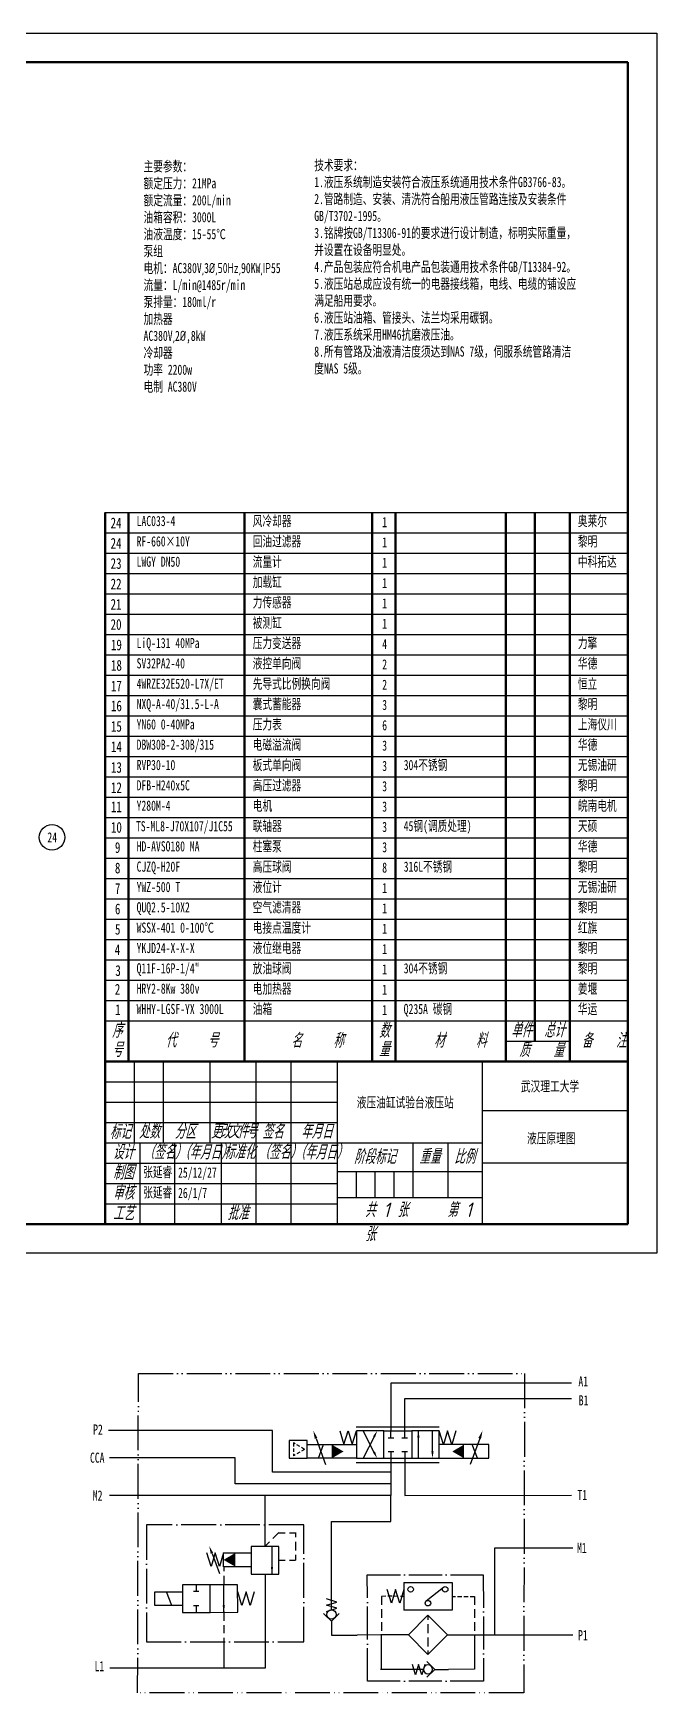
# Model space of a CAD drawing. Extents: x 245 to 8263, y -367 to 526.
# Drawn here: x 7622 to 7837, y -68 to 503 of the extents above; entities that cross this region are included whole.
import ezdxf
from ezdxf.enums import TextEntityAlignment as Align

# ---------------------------------------------------------------- set-up
doc = ezdxf.new("R2010")
doc.units = 0
doc.header["$LTSCALE"] = 5
doc.header["$MEASUREMENT"] = 0
for name, pattern in [('ACAD_ISO04W100', [30, 24, -3, 0, -3]), ('ACAD_ISO05W100', [33, 24, -3, 0, -3, 0, -3]), ('HIDDEN', [0.375, 0.25, -0.125])]:
    doc.linetypes.add(name, pattern=pattern)
doc.layers.get('0').update_dxf_attribs({"linetype": 'CONTINUOUS'})
for name, color, linetype in [('11', 1, 'CONTINUOUS'), ('12', 2, 'CONTINUOUS'), ('16', 6, 'CONTINUOUS')]:
    doc.layers.add(name, color=color, linetype=linetype)
for name, color, linetype, lineweight in [('标注层', 7, 'CONTINUOUS', 25), ('符号 (ISO)', 7, 'CONTINUOUS', 25), ('粗实线', 7, 'CONTINUOUS', 50), ('细实线', 7, 'CONTINUOUS', 25)]:
    doc.layers.add(name, color=color, linetype=linetype, lineweight=lineweight)
doc.styles.add('GB 3.5', font='simfang.ttf', dxfattribs={"width": 0.7, "height": 3.5})
doc.styles.add('GB（5.0）', font='仿宋_GB2312.ttf', dxfattribs={"width": 0.75})
doc.styles.add('样式 1', font='gbeitc.shx', dxfattribs={"height": 18, "bigfont": 'gbcbig.shx'})

# ---------------------------------------------------------------- blocks, each defined once
blk = doc.blocks.new('过滤器')
at = {"layer": '11'}
for p, q in [((10.08, 0.04), (17.15, 7.11)), ((17.15, 7.11), (24.22, 0.04)), ((17.15, -7.04), (10.08, 0.04)), ((24.22, 0.04), (17.15, -7.04)), ((10.09, -0.01), (0.09, -0.01)), ((24.24, -0.01), (34.24, -0.01))]:
    blk.add_line(p, q, dxfattribs=at)
at = {"layer": '12'}
for p, q in [((17.15, 7.11), (17.15, 5.44)), ((17.15, 3.85), (17.15, 0.65)), ((17.15, -0.95), (17.15, -4.15)), ((17.15, -5.69), (17.15, -7.03))]:
    blk.add_line(p, q, dxfattribs=at)
blk = doc.blocks.new('单向阀（简易符号）带弹簧')
at = {"layer": '11'}
for p, q in [((1.92, 11.94), (-1.83, 13.07)), ((-0.03, 9.18), (-0.03, 14.18)), ((-2.88, 7.8), (-0.05, 4.97)), ((-1.83, 8.58), (1.92, 9.69)), ((-1.81, 10.82), (1.92, 11.94)), ((1.92, 9.69), (-1.81, 10.82)), ((-0.05, 4.97), (2.78, 7.8)), ((-0.05, 4.98), (-0.05, -0.02))]:
    blk.add_line(p, q, dxfattribs=at)
blk.add_circle((-0.05, 7.44), 1.67, dxfattribs=at)
blk = doc.blocks.new('5236', base_point=(344.92, 42.98))
at = {"layer": '11'}
for p, q in [((342.02, 47.87), (343.5, 42.87)), ((343.5, 42.87), (345, 47.86)), ((345, 47.86), (346.51, 42.87)), ((346.51, 42.87), (348.01, 47.87))]:
    blk.add_line(p, q, dxfattribs=at)
blk = doc.blocks.new('回油过滤器')
at = {"layer": '11'}
for p, q in [((0, -7.14), (0, 0)), ((0, -7.36), (12.47, -7.36)), ((12.47, -7.36), (12.47, -16.78)), ((-18.99, -32.95), (-18.97, -15.46)), ((-18.97, -15.46), (-8.97, -15.48)), ((-8.97, -15.48), (-8.99, -32.97)), ((-12.31, -24.92), (-17.34, -18.62)), ((-18.99, -32.95), (-8.99, -32.97)), ((12.48, -30.98), (12.47, -41.39)), ((12.47, -41.08), (0, -41.07)), ((0, -41.3), (0, -49.85))]:
    blk.add_line(p, q, dxfattribs=at)
for centre in [(-16.52, -17.96), (-11.52, -24.23), (-16.54, -30.48)]:
    blk.add_circle(centre, 1, dxfattribs=at)
at = {"layer": '12', "linetype": 'HIDDEN', "ltscale": 2.5}
for p, q in [((-13.98, -11.21), (-13.98, -9.61)), ((-13.97, -7.37), (0, -7.36)), ((-14, -34.96), (-14.01, -36.56)), ((-14, -32.99), (-14, -34.16)), ((-14.01, -37.21), (-14.01, -38.81)), ((-14.01, -39.47), (-14.01, -41.07)), ((-14.01, -41.05), (0, -41.07))]:
    blk.add_line(p, q, dxfattribs=at)
at = {"layer": '12'}
for p, q in [((-13.98, -13.47), (-13.98, -11.87)), ((-13.97, -8.96), (-13.97, -7.36)), ((-13.98, -15.44), (-13.98, -14.27))]:
    blk.add_line(p, q, dxfattribs=at)
at = {"layer": '12', "linetype": 'ACAD_ISO04W100', "ltscale": 0.1}
blk.add_lwpolyline([(-21.8, -4.13), (16.79, -4.13), (16.79, -46.19), (-21.8, -46.19)], close=True, dxfattribs=at)
at = {"layer": '11', "rotation": 90}
blk.add_blockref('过滤器', (-0.01, -41.39), dxfattribs=at)
at = {"layer": '11', "xscale": -1}
for name, p, rotation in [('单向阀（简易符号）带弹簧', (12.52, -16.8), 180), ('5236', (-11.64, -35.88), 89.93440482208143)]:
    blk.add_blockref(name, p, dxfattribs=dict(at, rotation=rotation))
blk = doc.blocks.new('E型')
at = {"layer": '11'}
for p, q in [((1.5, 7.43), (3.5, 7.43)), ((2.49, 7.43), (2.49, 9.94)), ((6.5, 7.43), (8.5, 7.43)), ((7.49, 7.43), (7.49, 9.94)), ((1.5, 2.54), (3.5, 2.54)), ((2.49, 2.54), (2.49, 0.02)), ((6.5, 2.54), (8.5, 2.54)), ((7.49, 2.54), (7.49, 0.02))]:
    blk.add_line(p, q, dxfattribs=at)
blk = doc.blocks.new('FHYA10', base_point=(659.66, 112.03))
at = {"layer": '11'}
for p, q in [((653.65, 112.02), (655.13, 107.02)), ((655.13, 107.02), (656.64, 112)), ((656.64, 112), (658.14, 107.02)), ((658.14, 107.02), (659.64, 112.02))]:
    blk.add_line(p, q, dxfattribs=at)
blk = doc.blocks.new('先导式比例换向阀')
at = {"layer": '11'}
for p, q in [((0.04, 14.29), (0.04, 19.04)), ((4.77, 14.29), (4.77, 19.04)), ((-25.78, 11.63), (-22.49, 2.6)), ((-11.92, 15.66), (16.63, 15.66)), ((-11.89, 14.26), (-11.89, 4.76)), ((-2.39, 14.26), (-11.89, 14.26)), ((-5.84, 6.93), (-9.55, 14.3)), ((-5.81, 12.13), (-9.51, 4.78)), ((-2.39, 4.76), (-2.39, 14.26)), ((-2.35, 14.26), (7.15, 14.26)), ((16.65, 14.26), (7.15, 14.26)), ((7.15, 14.26), (7.15, 4.76)), ((9.49, 4.81), (9.49, 14.3)), ((14.31, 7.17), (14.31, 14.27)), ((16.65, 4.76), (16.65, 14.26)), ((30.58, 11.63), (27.3, 2.6)), ((-28.89, 10.93), (-35.06, 10.93)), ((-35.06, 10.93), (-35.06, 4.76)), ((-28.89, 4.76), (-28.89, 10.93)), ((-28.89, 9.51), (-20.39, 9.51)), ((-28.89, 4.76), (-28.89, 9.51)), ((-24.96, 4.76), (-23.23, 9.51)), ((-20.39, 9.51), (-11.9, 9.51)), ((25.19, 9.51), (16.71, 9.51)), ((33.69, 9.51), (25.19, 9.51)), ((29.77, 4.76), (28.04, 9.51)), ((33.69, 4.76), (33.69, 9.51)), ((-35.06, 4.76), (-28.89, 4.76)), ((-20.39, 4.76), (-28.89, 4.76)), ((-11.89, 4.76), (-20.39, 4.76)), ((-11.92, 3.32), (16.63, 3.32)), ((-11.89, 4.76), (-2.39, 4.76)), ((-2.35, 4.76), (7.15, 4.76)), ((0, 4.75), (0, 0)), ((4.77, 4.75), (4.77, 0)), ((7.15, 4.76), (16.65, 4.76)), ((16.69, 4.76), (25.19, 4.76)), ((25.19, 4.76), (33.69, 4.76))]:
    blk.add_line(p, q, dxfattribs=at)
at = {"layer": '11', "linetype": 'HIDDEN'}
for p, q in [((-33.6, 10.07), (-33.6, 5.61)), ((-29.73, 7.84), (-33.6, 10.07)), ((-29.73, 7.84), (-33.6, 5.61))]:
    blk.add_line(p, q, dxfattribs=at)
at = {"layer": '12'}
for points in [[(-25.33, 11.79), (-26.23, 11.46), (-26.76, 14.33)], [(-6.17, 12.31), (-5.46, 11.95), (-4.74, 14.27)], [(9.05, 11.91), (9.85, 11.91), (9.45, 14.3)], [(30.13, 11.79), (31.03, 11.46), (31.57, 14.33)], [(-20.39, 4.77), (-16.33, 7.11), (-20.39, 9.5)], [(-5.49, 7.11), (-6.2, 6.75), (-4.77, 4.79)], [(14.71, 7.17), (13.91, 7.17), (14.31, 4.78)], [(25.19, 4.77), (21.14, 7.11), (25.19, 9.5)]]:
    blk.add_solid(points, dxfattribs=at)
at = {"layer": '11', "xscale": 0.95, "yscale": 0.95, "zscale": 0.95}
blk.add_blockref('E型', (-2.37, 4.73), dxfattribs=at)
at = {"layer": '16', "yscale": 0.95, "zscale": 0.95}
for p, xscale in [((-11.87, 14.28), 0.95), ((16.63, 14.28), -0.95)]:
    blk.add_blockref('FHYA10', p, dxfattribs=dict(at, xscale=xscale))

msp = doc.modelspace()

# ---------------------------------------------------------------- linework, layer by layer
msp.add_line((7667.6853, 148.9604), (7687.6724, 148.9604))
at = {"layer": '11'}
for p, q in [((7745.6838, 26.528), (7745.6838, 38.2249)), ((7745.6838, 38.2249), (7807.8928, 38.2249)), ((7750.4164, 26.528), (7750.4164, 32.8564)), ((7750.4164, 32.8564), (7807.8928, 32.8564)), ((7704.8024, 21.7718), (7648.3282, 21.7718)), ((7704.8024, 7.4877), (7704.8024, 21.7718)), ((7691.9718, 12.4701), (7648.6988, 12.4701)), ((7691.9718, 3.4968), (7691.9718, 12.4701)), ((7745.6463, 7.4877), (7704.8024, 7.4877)), ((7745.6463, 7.4877), (7745.6463, -0.4942)), ((7750.4164, 7.4877), (7750.4164, -0.4942)), ((7745.6463, 3.4968), (7691.9718, 3.4968)), ((7702.2474, -0.4942), (7648.6657, -0.4942)), ((7745.6463, -0.4942), (7702.2474, -0.4942)), ((7702.2474, -0.4942), (7702.2474, -5.7086)), ((7702.2474, -5.7086), (7702.2603, -18.0908)), ((7745.6463, -9.4482), (7745.6463, -0.4942)), ((7750.4164, -0.4942), (7807.8928, -0.4462)), ((7683.714, -25.0362), (7682.2818, -20.2901)), ((7685.1364, -20.3022), (7683.714, -25.0362)), ((7684.0252, -20.4994), (7686.5679, -27.4371)), ((7686.5686, -25.0333), (7685.1364, -20.3022)), ((7687.9722, -20.2842), (7686.5686, -25.0333)), ((7687.9751, -20.3269), (7697.4563, -20.317)), ((7687.98, -25.0769), (7687.9751, -20.3269)), ((7707.0131, -18.0858), (7697.5131, -18.0957)), ((7697.5131, -18.0957), (7697.523, -27.5957)), ((7704.6252, -18.0487), (7704.6351, -27.5637)), ((7707.023, -27.5858), (7707.0131, -18.0858)), ((7697.48, -25.0669), (7687.98, -25.0769)), ((7697.523, -27.5957), (7707.023, -27.5858)), ((7702.2702, -27.5908), (7702.3003, -56.4626)), ((7664.3634, -33.6767), (7673.8634, -33.6667)), ((7664.3684, -38.4267), (7664.3634, -33.6767)), ((7670.1279, -38.4206), (7668.3941, -33.6725)), ((7692.8478, -31.2665), (7673.8478, -31.2863)), ((7673.8478, -31.2863), (7673.8577, -40.7863)), ((7679.5258, -33.6458), (7677.6258, -33.6478)), ((7678.5691, -31.2868), (7678.5716, -33.6468)), ((7683.3548, -40.7416), (7683.3449, -31.2416)), ((7688.0901, -40.7715), (7688.0802, -31.2564)), ((7692.8577, -40.7665), (7692.8478, -31.2665)), ((7694.3201, -38.4429), (7692.8878, -33.6967)), ((7695.7425, -33.7088), (7694.3201, -38.4429)), ((7697.1747, -38.4399), (7695.7425, -33.7088)), ((7698.5783, -33.6908), (7697.1747, -38.4399)), ((7673.8684, -38.4167), (7664.3684, -38.4267)), ((7677.6308, -38.3978), (7679.5308, -38.3958)), ((7678.5765, -38.3968), (7678.579, -40.7868)), ((7673.8577, -40.7863), (7683.3577, -40.7764)), ((7683.3577, -40.7764), (7692.8577, -40.7665)), ((7725.2056, -48.5846), (7734.0574, -48.5846)), ((7781.4157, -48.5397), (7808.3602, -48.5142)), ((7688.0974, -52.6312), (7688.1052, -60.036)), ((7702.3003, -56.4626), (7702.3041, -60.036)), ((7688.1052, -60.036), (7648.8573, -60.036)), ((7702.3041, -60.036), (7688.1052, -60.0508))]:
    msp.add_line(p, q, dxfattribs=at)
at = {"layer": '11', "linetype": 'ACAD_ISO04W100'}
for p, q in [((7725.1729, -35.1133), (7725.1729, -9.4482)), ((7725.1729, -9.4482), (7745.6463, -9.4482)), ((7781.4157, -48.5397), (7781.3873, -18.5319)), ((7781.3873, -18.5319), (7808.3318, -18.5319))]:
    msp.add_line(p, q, dxfattribs=at)
at = {"layer": '11', "linetype": 'ACAD_ISO05W100', "ltscale": 0.1}
msp.add_lwpolyline([(7658.6684, 41.509), (7791.6678, 41.509), (7791.4067, -68.4829), (7658.4072, -68.4829)], close=True, dxfattribs=at)
at = {"layer": '12'}
for p, q in [((7702.2448, -18.0908), (7703.8531, -16.4791)), ((7704.9268, -15.4032), (7706.9978, -13.3279)), ((7707.0082, -13.3532), (7709.1957, -13.351)), ((7710.7157, -13.3494), (7712.7331, -13.3473)), ((7712.7331, -13.3142), (7712.7348, -14.9479)), ((7712.7364, -16.4679), (7712.7396, -19.5079)), ((7707.0181, -22.8334), (7709.2056, -22.8311)), ((7710.7256, -22.8295), (7712.743, -22.8274)), ((7712.7412, -21.0279), (7712.743, -22.8395)), ((7688.0492, -25.0137), (7688.051, -26.6474)), ((7688.0525, -28.1674), (7688.0557, -31.2074)), ((7688.0848, -40.5365), (7688.0881, -43.663)), ((7688.0896, -45.183), (7688.0926, -47.9828)), ((7688.0942, -49.5047), (7688.0974, -52.6312))]:
    msp.add_line(p, q, dxfattribs=at)
at = {"layer": '12', "linetype": 'ACAD_ISO04W100', "ltscale": 0.1}
msp.add_lwpolyline([(7715.6441, -10.6166), (7661.3956, -10.6732), (7661.4376, -50.939), (7715.6861, -50.8824)], close=True, dxfattribs=at)
at = {"layer": '12'}
for points in [[(7684.4346, -20.3425), (7683.5783, -20.6563), (7683.0649, -17.9305)], [(7692.0457, -25.0576), (7687.9867, -22.7181), (7692.0407, -20.325)], [(7705.0691, -25.1692), (7704.2711, -25.1701), (7704.6726, -27.5637)], [(7687.6698, -38.3833), (7688.4678, -38.3825), (7688.0713, -40.7769)]]:
    msp.add_solid(points, dxfattribs=at)
at = {"layer": '16'}
msp.add_circle((7628.9202, 226.0526), 4.3855, dxfattribs=at)
at = {"layer": '标注层'}
for p, q in [((7243.2353, 502.9188), (7837.2353, 502.9188)), ((7837.2353, 502.9188), (7837.2353, 82.9188)), ((7837.2353, 82.9188), (7243.2353, 82.9188))]:
    msp.add_line(p, q, dxfattribs=at)
at = {"layer": '粗实线'}
for p, q in [((7268.2353, 492.9188), (7827.2353, 492.9188)), ((7827.2353, 492.9188), (7827.2353, 92.9188)), ((7647.2353, 274.9188), (7647.2353, 337.9188)), ((7655.2353, 274.9188), (7655.2353, 337.9188)), ((7695.2353, 148.9188), (7695.2353, 337.9188)), ((7739.2353, 148.9188), (7739.2353, 337.9188)), ((7747.2353, 148.9188), (7747.2353, 337.9188)), ((7785.2353, 148.9188), (7785.2353, 337.9188)), ((7795.2353, 162.9188), (7795.2353, 337.9188)), ((7807.2353, 148.9188), (7807.2353, 337.9188)), ((7647.2353, 148.9188), (7647.2353, 274.9188)), ((7655.2353, 148.9188), (7655.2353, 274.9188)), ((7827.2353, 148.9188), (7827.2353, 183.9188)), ((7647.2353, 92.9188), (7647.2353, 162.9188)), ((7795.2353, 162.9188), (7795.2353, 155.9188)), ((7647.2353, 148.9188), (7827.2353, 148.9188)), ((7647.2353, 148.9188), (7827.2353, 148.9188)), ((7827.2353, 148.9188), (7827.2353, 92.9188)), ((7827.2353, 92.9188), (7268.2353, 92.9188)), ((7647.2353, 92.9188), (7827.2353, 92.9188))]:
    msp.add_line(p, q, dxfattribs=at)
at = {"layer": '细实线'}
for p, q in [((7647.2353, 337.9188), (7827.2353, 337.9188)), ((7647.2353, 330.9188), (7827.2353, 330.9188)), ((7647.2353, 330.9188), (7827.2353, 330.9188)), ((7647.2353, 323.9188), (7827.2353, 323.9188)), ((7647.2353, 323.9188), (7827.2353, 323.9188)), ((7647.2353, 316.9188), (7827.2353, 316.9188)), ((7647.2353, 316.9188), (7827.2353, 316.9188)), ((7647.2353, 309.9188), (7827.2353, 309.9188)), ((7647.2353, 309.9188), (7827.2353, 309.9188)), ((7647.2353, 302.9188), (7827.2353, 302.9188)), ((7647.2353, 302.9188), (7827.2353, 302.9188)), ((7647.2353, 302.9188), (7827.2353, 302.9188)), ((7647.2353, 295.9188), (7827.2353, 295.9188)), ((7647.2353, 295.9188), (7827.2353, 295.9188)), ((7647.2353, 288.9188), (7827.2353, 288.9188)), ((7647.2353, 281.9188), (7827.2353, 281.9188)), ((7647.2353, 281.9188), (7827.2353, 281.9188)), ((7647.2353, 274.9188), (7827.2353, 274.9188)), ((7647.2353, 267.9188), (7827.2353, 267.9188)), ((7647.2353, 260.9188), (7827.2353, 260.9188)), ((7647.2353, 253.9188), (7827.2353, 253.9188)), ((7647.2353, 246.9188), (7827.2353, 246.9188)), ((7647.2353, 239.9188), (7827.2353, 239.9188)), ((7647.2353, 232.9188), (7827.2353, 232.9188)), ((7647.2353, 232.9188), (7827.2353, 232.9188)), ((7647.2353, 225.9188), (7827.2353, 225.9188)), ((7647.2353, 218.9188), (7827.2353, 218.9188)), ((7647.2353, 211.9188), (7827.2353, 211.9188)), ((7647.2353, 204.9188), (7827.2353, 204.9188)), ((7647.2353, 197.9188), (7827.2353, 197.9188)), ((7647.2353, 197.9188), (7827.2353, 197.9188)), ((7647.2353, 190.9188), (7827.2353, 190.9188)), ((7647.2353, 183.9188), (7827.2353, 183.9188)), ((7647.2353, 176.9188), (7827.2353, 176.9188)), ((7647.2353, 176.9188), (7827.2353, 176.9188)), ((7647.2353, 169.9188), (7827.2353, 169.9188)), ((7647.2353, 162.9188), (7827.2353, 162.9188)), ((7647.2353, 162.9188), (7827.2353, 162.9188)), ((7785.2353, 155.9188), (7807.2353, 155.9188)), ((7647.2353, 148.9188), (7827.2353, 148.9188)), ((7657.2353, 148.9188), (7657.2353, 120.9188)), ((7667.2353, 148.9188), (7667.2353, 120.9188)), ((7683.2353, 148.9188), (7683.2353, 120.9188)), ((7699.2353, 92.9188), (7699.2353, 148.9188)), ((7711.2353, 92.9188), (7711.2353, 148.9188)), ((7727.2353, 92.9188), (7727.2353, 148.9188)), ((7777.2353, 92.9188), (7777.2353, 148.9188)), ((7647.2353, 141.9188), (7727.2353, 141.9188)), ((7647.2353, 134.9188), (7727.2353, 134.9188)), ((7827.3349, 131.9138), (7777.3349, 131.9138)), ((7647.2353, 127.9188), (7727.2353, 127.9188)), ((7647.2353, 120.9188), (7777.2353, 120.9188)), ((7659.2353, 92.9188), (7659.2353, 120.9188)), ((7671.2353, 92.9188), (7671.2353, 120.9188)), ((7687.2353, 92.9188), (7687.2353, 120.9188)), ((7753.2353, 120.9188), (7753.2353, 101.9188)), ((7765.2353, 120.9188), (7765.2353, 101.9188)), ((7647.2353, 113.9188), (7727.2353, 113.9188)), ((7777.2353, 110.9188), (7727.2353, 110.9188)), ((7733.7353, 101.9188), (7733.7353, 110.9188)), ((7740.2353, 101.9188), (7740.2353, 110.9188)), ((7746.7353, 101.9188), (7746.7353, 110.9188)), ((7827.2353, 113.8956), (7777.2353, 113.8956)), ((7647.2353, 106.9188), (7727.2353, 106.9188)), ((7647.2353, 99.9188), (7727.2353, 99.9188)), ((7777.2353, 101.9188), (7727.2353, 101.9188))]:
    msp.add_line(p, q, dxfattribs=at)

# ---------------------------------------------------------------- block references
at = {"layer": '11'}
msp.add_blockref('先导式比例换向阀', (7745.6463, 7.4877), dxfattribs=at)
at = {"layer": '11', "xscale": 0.95, "yscale": 0.95, "zscale": 0.95, "rotation": 270.0542866030704}
msp.add_blockref('回油过滤器', (7781.4157, -48.5397), dxfattribs=at)
at = {"layer": '11', "xscale": 0.95, "yscale": 0.95, "zscale": 0.95}
msp.add_blockref('单向阀（简易符号）带弹簧', (7725.2056, -48.5846), dxfattribs=at)

# ---------------------------------------------------------------- texts
at = {"layer": '11', "char_height": 3.5, "attachment_point": 1, "style": 'GB 3.5'}
for s, insert, width in [('主要参数：\\P额定压力：21MPa\\P额定流量：200L/min\\P油箱容积：3000L\\P油液温度：15-55℃\\P泵组\\P电机：AC380V{\\fISOCPEUR|b0|i0|c0|p34;,}3{\\fISOCPEUR|b0|i0|c0|p34;%%C,50Hz,}90KW{\\fISOCPEUR|b0|i0|c0|p34;,IP}55\\P流量：L/min@1485r/min\\P泵排量：180ml/r\\P加热器\\PAC380V{\\fISOCPEUR|b0|i0|c0|p34;,}2{\\fISOCPEUR|b0|i0|c0|p34;%%C},8kW\\P冷却器\\P功率 2200w\\P电制 AC380V', (7660.4377, 458.8244), 53.937113), ('技术要求：\\P1.液压系统制造安装符合液压系统通用技术条件GB3766-83。\\P2.管路制造、安装、清洗符合船用液压管路连接及安装条件GB/T3702-1995。\\P3.铭牌按GB/T13306-91的要求进行设计制造，标明实际重量，并设置在设备明显处。\\P4.产品包装应符合机电产品包装通用技术条件GB/T13384-92。\\P5.液压站总成应设有统一的电器接线箱，电线、电缆的铺设应满足船用要求。\\P6.液压站油箱、管接头、法兰均采用碳钢。\\P7.液压系统采用HM46抗磨液压油。\\P8.所有管路及油液清洁度须达到NAS 7级，伺服系统管路清洁度NAS 5级。', (7719.2268, 459.2572), 90.299089), ('风冷却器', (7698.0437, 336.7158), 44), ('奥莱尔', (7810.0437, 336.7158), 44), ('LAC033-4', (7658.0437, 336.7158), 44), ('RF-660×10Y', (7658.0437, 329.7158), 44), ('回油过滤器', (7698.0437, 329.7158), 44), ('黎明', (7810.0437, 329.7158), 44), ('LWGY DN50', (7658.0437, 322.7158), 44), ('流量计', (7698.0437, 322.7158), 44), ('中科拓达', (7810.0437, 322.7158), 44), ('加载缸', (7698.0437, 315.7158), 44), ('力传感器', (7698.0437, 308.7158), 44), ('被测缸', (7698.0437, 301.7158), 44), ('LiQ-131 40MPa', (7658.0437, 294.7158), 44), ('压力变送器', (7698.0437, 294.7158), 44), ('力擎', (7810.0437, 294.7158), 44), ('SV32PA2-40', (7658.0437, 287.7158), 44), ('液控单向阀', (7698.0437, 287.7158), 44), ('华德', (7810.0437, 287.7158), 44), ('4WRZE32E520-L7X/ET', (7658.0437, 280.7158), 44), ('先导式比例换向阀', (7698.0437, 280.7158), 44), ('恒立', (7810.0437, 280.7158), 44), ('NXQ-A-40/31.5-L-A', (7658.0437, 273.7158), 44), ('囊式蓄能器', (7698.0437, 273.7158), 44), ('黎明', (7810.0437, 273.7158), 44), ('YN60 0-40MPa', (7658.0437, 266.7158), 44), ('压力表', (7698.0437, 266.7158), 44), ('上海仪川', (7810.0437, 266.7158), 44), ('DBW30B-2-30B/315', (7658.0437, 259.7158), 44), ('电磁溢流阀', (7698.0437, 259.7158), 44), ('华德', (7810.0437, 259.7158), 44), ('RVP30-10', (7658.0437, 252.7158), 44), ('板式单向阀', (7698.0437, 252.7158), 44), ('304不锈钢', (7750.0437, 252.7158), 44), ('无锡油研', (7810.0437, 252.7158), 44), ('DFB-H240x5C', (7658.0437, 245.7158), 44), ('高压过滤器', (7698.0437, 245.7158), 44), ('黎明', (7810.0437, 245.7158), 44), ('Y280M-4', (7658.0437, 238.7158), 44), ('电机', (7698.0437, 238.7158), 44), ('皖南电机', (7810.0437, 238.7158), 44), ('TS-ML8-J70X107/J1C55', (7657.8126, 231.6326), 44), ('联轴器', (7698.0437, 231.7158), 44), ('45钢(调质处理)', (7750.0437, 231.7158), 44), ('天硕', (7810.0437, 231.7158), 44), ('HD-AVSO180 MA', (7658.0437, 224.7158), 44), ('柱塞泵', (7698.0437, 224.7158), 44), ('华德', (7810.0437, 224.7158), 44), ('CJZQ-H20F', (7658.0437, 217.7158), 44), ('高压球阀', (7698.0437, 217.7158), 44), ('316L不锈钢', (7750.0437, 217.7158), 44), ('黎明', (7810.0437, 217.7158), 44), ('YWZ-500 T', (7658.0437, 210.7158), 44), ('液位计', (7698.0437, 210.7158), 44), ('无锡油研', (7810.0437, 210.7158), 44), ('QUQ2.5-10X2', (7658.0437, 203.7158), 44), ('空气滤清器', (7698.0437, 203.7158), 44), ('黎明', (7810.0437, 203.7158), 44), ('WSSX-401 0-100℃ ', (7658.0437, 196.7158), 44), ('电接点温度计', (7698.0437, 196.7158), 44), ('红旗', (7810.0437, 196.7158), 44), ('YKJD24-X-X-X', (7658.0437, 189.7158), 44), ('液位继电器', (7698.0437, 189.7158), 44), ('黎明', (7810.0437, 189.7158), 44), ('Q11F-16P-1/4"', (7658.0437, 182.7158), 44), ('放油球阀', (7698.0437, 182.7158), 44), ('304不锈钢', (7750.0437, 182.7158), 44), ('黎明', (7810.0437, 182.7158), 44), ('HRY2-8Kw 380v', (7658.0437, 175.7158), 44), ('电加热器', (7698.0437, 175.7158), 44), ('姜堰', (7810.0437, 175.7158), 44), ('WHHY-LGSF-YX 3000L', (7658.0437, 168.7158), 44), ('油箱', (7698.0437, 168.7158), 44), ('Q235A 碳钢', (7750.0437, 168.7158), 44), ('华运', (7810.0437, 168.7158), 44), ('武汉理工大学', (7790.4141, 142.0743), 50), ('液压油缸试验台液压站', (7733.8793, 136.5446), 50), ('液压原理图', (7792.5298, 124.1982), 50), ('张延睿', (7660.2973, 112.5623), 50), ('25/12/27', (7672.3231, 112.3964), 50), ('张延睿', (7660.2973, 105.5623), 50), ('26/1/7', (7672.3231, 105.3964), 50), ('A1', (7810.2158, 40.4923), 11.271123), ('B1', (7810.3367, 33.9662), 11.271123), ('P2', (7643.0659, 23.9163), 11.271123), ('CCA', (7641.9877, 14.2271), 11.271123), ('M2', (7642.9591, 1.2035), 11.271123), ('T1', (7809.8953, 1.3964), 11.271123), ('M1', (7809.7341, -16.82), 11.271123), ('P1', (7810.0973, -46.8857), 11.271123), ('L1', (7643.5776, -57.5484), 11.271123)]:
    msp.add_mtext(s, dxfattribs=dict(at, insert=insert, width=width))
at = {"layer": '11', "char_height": 3.5, "attachment_point": 7, "style": 'GB 3.5'}
for s, insert in [('1', (7742.64, 332.8441)), ('1', (7742.64, 325.8441)), ('1', (7742.64, 318.8441)), ('1', (7742.64, 311.8441)), ('1', (7742.64, 304.8441)), ('1', (7742.64, 297.8441)), ('4', (7742.64, 290.8441)), ('2', (7742.64, 283.8441)), ('2', (7742.64, 276.8441)), ('3', (7742.64, 269.8441)), ('6', (7742.64, 262.8441)), ('3', (7742.64, 255.8441)), ('3', (7742.64, 248.8441)), ('3', (7742.64, 241.8441)), ('3', (7742.64, 234.8441)), ('3', (7742.64, 227.8441)), ('3', (7742.64, 220.8441)), ('8', (7742.64, 213.8441)), ('1', (7742.64, 206.8441)), ('1', (7742.64, 199.8441)), ('1', (7742.64, 192.8441)), ('1', (7742.64, 185.8441)), ('1', (7742.64, 178.8441)), ('1', (7742.64, 171.8441)), ('1', (7742.64, 164.8441))]:
    msp.add_mtext(s, dxfattribs=dict(at, insert=insert))
at = {"layer": '16', "style": 'GB 3.5', "width": 0.7}
msp.add_text('24', height=3.5, dxfattribs=at).set_placement((7628.9722, 226.0388), align=Align.MIDDLE)
at = {"layer": '符号 (ISO)', "char_height": 3.7, "attachment_point": 7, "style": 'GB（5.0）'}
for s, insert in [('24', (7649.0819, 332.4421)), ('24', (7649.0819, 325.4421)), ('23', (7649.0819, 318.4421)), ('22', (7649.0819, 311.4421)), ('21', (7649.0819, 304.4421)), ('20', (7649.0819, 297.4421)), ('19', (7649.1885, 290.3987)), ('18', (7649.1885, 283.3552)), ('17', (7649.1885, 276.3118)), ('16', (7649.1885, 269.4007)), ('15', (7649.1885, 262.3573)), ('14', (7649.1885, 255.4019)), ('13', (7649.1885, 248.2224)), ('12', (7649.1885, 241.315)), ('11', (7649.1885, 234.7087)), ('10', (7649.1885, 227.5772)), ('9', (7650.5689, 220.6323)), ('8', (7650.5689, 213.5888)), ('7', (7650.5689, 206.5894)), ('6', (7650.5689, 199.5019)), ('5', (7650.5867, 192.5025)), ('4', (7650.5156, 185.5031)), ('3', (7650.711, 178.2841)), ('2', (7650.5334, 171.8875)), ('1', (7650.64, 164.8441))]:
    msp.add_mtext(s, dxfattribs=dict(at, insert=insert))
at = {"layer": '细实线', "char_height": 5, "attachment_point": 1, "style": '样式 1'}
for s, insert, width in [('序', (7649.5514, 162.0702), 25), ('数', (7741.5382, 162.0376), 25), ('单件', (7787.0055, 162.1544), 25), ('总计', (7798.3463, 162.1544), 25), ('号', (7649.5514, 155.4374), 25), ('代    号', (7668.0483, 158.6885), 25), ('名    称', (7711.2895, 158.5782), 25), ('量', (7741.5382, 155.6219), 25), ('材    料', (7760.4517, 158.6334), 25), ('质   量', (7789.8251, 155.4247), 25), ('备   注', (7811.3656, 158.5958), 25), ('标记', (7648.7933, 127.2173), 25), ('处数', (7658.7933, 127.3331), 25), ('分区', (7671.1298, 127.2559), 25), ('{\\T0.85;更改文件号}', (7683.6331, 127.3717), 25), ('签名', (7701.3319, 127.2945), 25), ('年月日 ', (7714.679, 127.2945), 25), ('设计', (7649.86, 120.2173), 25), ('（签名）', (7660.4258, 120.2641), 25), ('（年月日）', (7672.6216, 120.1426), 25), ('标准化', (7688.0995, 120.2559), 25), ('（签名）', (7700.0737, 120.2641), 25), ('（年月日）', (7712.4456, 120.1426), 25), ('阶段标记', (7732.8722, 118.5886), 25), ('重量', (7755.4025, 118.6374), 25), ('比例', (7767.4025, 118.6374), 25), ('制图', (7649.86, 113.2173), 25), ('审核', (7649.86, 106.2945), 25), ('工艺', (7649.86, 99.1401), 25), ('批准', (7689.3319, 99.2559), 25), ('共 1 张     第 1 张', (7736.7028, 100.3044), 38.957612)]:
    msp.add_mtext(s, dxfattribs=dict(at, insert=insert, width=width))

doc.saveas('drawing.dxf')
